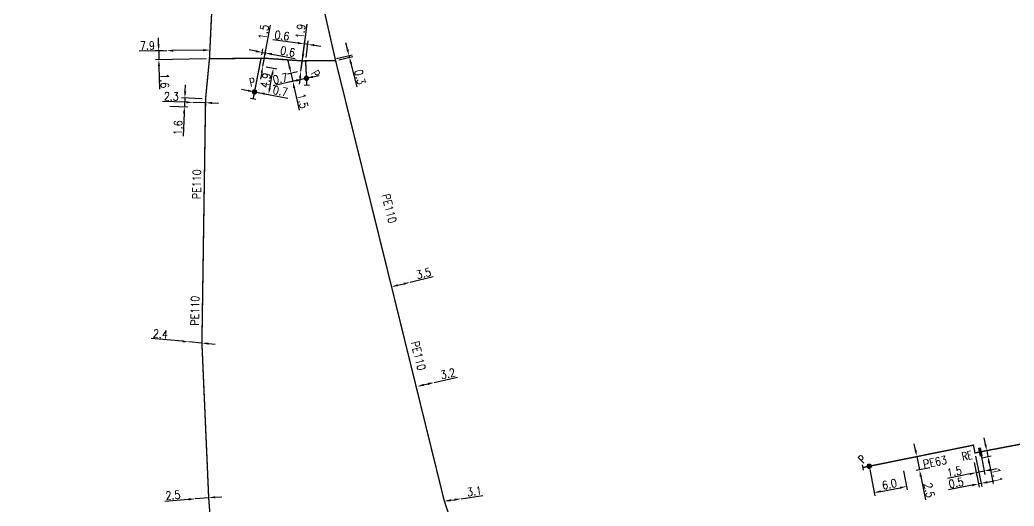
# Model space of a CAD drawing. Header units: millimetres. Extents: x 146997 to 147991, y 130998 to 131775.
# Drawn here: x 146999.9 to 147182.1, y 131200.7 to 131289.7 of the extents above; entities that cross this region are included whole.
import ezdxf
from ezdxf.enums import TextEntityAlignment as Align

# ---------------------------------------------------------------- set-up
doc = ezdxf.new("R2010")
doc.units = ezdxf.units.MM
doc.header["$PDMODE"] = 34
doc.linetypes.add('L_100_PE', pattern=[14, 10, -1.5, 1, -1.5])
doc.layers.get('0').update_dxf_attribs({"linetype": 'CONTINUOUS'})
doc.layers.get('Defpoints').update_dxf_attribs({"linetype": 'CONTINUOUS'})
for name, color, linetype in [('L_140', 3, 'CONTINUOUS'), ('L_300', 7, 'CONTINUOUS'), ('L_340', 7, 'CONTINUOUS')]:
    doc.layers.add(name, color=color, linetype=linetype)
doc.styles.add('G_ROMANS', font='ROMANS.SHX', dxfattribs={"width": 0.75})
doc.styles.get("Standard").update_dxf_attribs({"font": 'romans.shx', "width": 0.85})
doc.dimstyles.get("Standard").update_dxf_attribs({"dimtxt": 1.5, "dimasz": 1.2, "dimexe": 0.625, "dimexo": 0.625, "dimgap": 0.25, "dimtad": 1, "dimdec": 1, "dimzin": 0, "dimdsep": 46, "dimtxsty": 'Standard', "dimcen": -0.5, "dimadec": 0, "dimazin": 0, "dimtfac": 1, "dimtdec": 1, "dimtmove": 0, "dimatfit": 3, "dimfxl": 0, "dimtolj": 1, "dimtzin": 0, "dimarcsym": 0})

# ---------------------------------------------------------------- blocks, each defined once
blk = doc.blocks.new('L_340_07')
at = {"color": 0, "linetype": 'Continuous', "const_width": 0.25, "flags": 128}
blk.add_lwpolyline([(0, 0), (1.25, 0)], dxfattribs=at)
at = {"color": 0, "linetype": 'Continuous', "flags": 128}
blk.add_lwpolyline([(1.25, -0.5), (1.25, 0.5)], dxfattribs=at)
at = {"color": 0, "linetype": 'Continuous', "width": 0.75, "flags": 3}
for tag, p in [('DEF_LEG', (0.72, -3.47)), ('DEF_COUP', (0.72, -5.97)), ('DEF_TYPE', (0.72, -8.47))]:
    blk.add_attdef(tag, text='', height=1.2, dxfattribs=at).set_placement(p, align=Align.MIDDLE)
blk = doc.blocks.new('L_300_12')
at = {"color": 0, "linetype": 'Continuous', "const_width": 0.497, "flags": 128}
blk.add_lwpolyline([(-0.25, 0, 1), (0.25, 0, 1)], format="xyb", close=True, dxfattribs=at)
at = {"color": 0, "linetype": 'Continuous', "style": 'G_ROMANS', "width": 0.75}
blk.add_text('P', height=1.5, dxfattribs=at).set_placement((0, 1.85), align=Align.MIDDLE)
at = {"color": 0, "linetype": 'Continuous', "width": 0.75, "flags": 3}
for tag, p in [('DEF_LEG', (0, -5)), ('DEF_COUP', (0, -7.5)), ('DEF_TYPE', (0, -10))]:
    blk.add_attdef(tag, text='', height=1.2, dxfattribs=at).set_placement(p, align=Align.MIDDLE)
blk = doc.blocks.new('L_340_21')
at = {"linetype": 'Continuous'}
blk.add_hatch(color=0, dxfattribs=at).paths.add_polyline_path([(0.125, 0.75), (-0.125, 0.75), (-0.125, -0.75), (0.125, -0.75)])
at = {"color": 0, "linetype": 'Continuous'}
blk.add_lwpolyline([(-0.125, 0.75), (0.125, 0.75), (0.125, -0.75), (-0.125, -0.75)], close=True, dxfattribs=at)
at = {"color": 0, "linetype": 'Continuous', "width": 0.75}
for tag, height, flags, p in [('RE', 1.5, 8, (0, 3)), ('DEF_LEG', 1.2, 3, (0, -5)), ('DEF_COUP', 1.2, 3, (0, -7.5)), ('DEF_TYPE', 1.2, 3, (0, -10))]:
    blk.add_attdef(tag, text='', height=height, dxfattribs=dict(at, flags=flags)).set_placement(p, align=Align.MIDDLE)
blk = doc.blocks.new('*D276')
at = {"layer": 'Defpoints', "color": 0, "linetype": 'Continuous', "transparency": 16777216}
for p in [(147155.51, 131207.96), (147161.67, 131207.73), (147162.33, 131204.26)]:
    blk.add_point(p, dxfattribs=at)
at = {"layer": 'L_300', "color": 0, "linetype": 'Continuous', "lineweight": -2, "transparency": 16777216}
for p, q in [((147155.63, 131207.35), (147156.55, 131202.51)), ((147161.78, 131207.12), (147162.45, 131203.64)), ((147157.62, 131203.35), (147161.15, 131204.03))]:
    blk.add_line(p, q, dxfattribs=at)
at = {"layer": 'L_300', "color": 0, "linetype": 'Continuous', "transparency": 16777216}
for points in [[(147157.58, 131203.55), (147157.65, 131203.16), (147156.44, 131203.13)], [(147161.11, 131204.23), (147161.19, 131203.83), (147162.33, 131204.26)]]:
    blk.add_solid(points, dxfattribs=at)
at = {"layer": 'L_300', "color": 0, "linetype": 'Continuous', "transparency": 16777216, "insert": (147159.2, 131204.67), "char_height": 1.5, "attachment_point": 5, "rotation": 10.8303}
blk.add_mtext('\\A1;6.0', dxfattribs=at)
blk = doc.blocks.new('*D277')
at = {"layer": 'Defpoints', "color": 0, "linetype": 'Continuous', "transparency": 16777216}
for p in [(147155.51, 131207.96), (147164.72, 131207.28), (147167.24, 131207.78)]:
    blk.add_point(p, dxfattribs=at)
at = {"layer": 'L_300', "color": 0, "linetype": 'Continuous', "lineweight": -2, "transparency": 16777216}
for p, q in [((147163.99, 131210.9), (147163.75, 131212.08)), ((147156.12, 131208.09), (147164.84, 131209.85)), ((147164.23, 131209.73), (147164.72, 131207.28)), ((147166.62, 131207.66), (147164.11, 131207.15)), ((147164.96, 131206.1), (147165.83, 131201.81))]:
    blk.add_line(p, q, dxfattribs=at)
at = {"layer": 'L_300', "color": 0, "linetype": 'Continuous', "transparency": 16777216}
for points in [[(147164.19, 131210.94), (147163.8, 131210.86), (147164.23, 131209.73)], [(147165.16, 131206.14), (147164.77, 131206.06), (147164.72, 131207.28)]]:
    blk.add_solid(points, dxfattribs=at)
at = {"layer": 'L_300', "color": 0, "linetype": 'Continuous', "transparency": 16777216, "insert": (147166.49, 131203.57), "char_height": 1.5, "attachment_point": 5, "rotation": 281.4313}
blk.add_mtext('\\A1;2.5', dxfattribs=at)
blk = doc.blocks.new('*D278')
at = {"layer": 'Defpoints', "color": 0, "linetype": 'Continuous', "transparency": 16777216}
for p in [(147174.88, 131210.39), (147174.6, 131209.26), (147175.52, 131204.72)]:
    blk.add_point(p, dxfattribs=at)
at = {"layer": 'L_140', "color": 0, "linetype": 'Continuous', "lineweight": -2, "transparency": 16777216}
for p, q in [((147174.73, 131208.65), (147175.65, 131204.1)), ((147175.01, 131209.78), (147176.14, 131204.2)), ((147176.01, 131204.82), (147175.52, 131204.72)), ((147177.19, 131205.05), (147178.36, 131205.29)), ((147174.35, 131204.48), (147170.06, 131203.61))]:
    blk.add_line(p, q, dxfattribs=at)
at = {"layer": 'L_140', "color": 0, "linetype": 'Continuous', "transparency": 16777216}
for points in [[(147174.31, 131204.67), (147174.39, 131204.28), (147175.52, 131204.72)], [(147177.15, 131205.25), (147177.23, 131204.86), (147176.01, 131204.82)]]:
    blk.add_solid(points, dxfattribs=at)
at = {"layer": 'L_140', "color": 0, "linetype": 'Continuous', "transparency": 16777216, "insert": (147171.42, 131204.91), "char_height": 1.5, "attachment_point": 5, "rotation": 11.4313}
blk.add_mtext('\\A1;0.5', dxfattribs=at)
blk = doc.blocks.new('*D279')
at = {"layer": 'Defpoints', "color": 0, "linetype": 'Continuous', "transparency": 16777216}
for p in [(147175.87, 131210.58), (147174.6, 131209.26), (147175.11, 131206.78)]:
    blk.add_point(p, dxfattribs=at)
at = {"layer": 'L_340', "color": 0, "linetype": 'Continuous', "lineweight": -2, "transparency": 16777216}
for p, q in [((147174.73, 131208.65), (147175.23, 131206.16)), ((147175.99, 131209.96), (147176.7, 131206.46)), ((147173.93, 131206.54), (147169.82, 131205.71)), ((147176.58, 131207.07), (147175.11, 131206.78)), ((147177.75, 131207.31), (147178.93, 131207.55))]:
    blk.add_line(p, q, dxfattribs=at)
at = {"layer": 'L_340', "color": 0, "linetype": 'Continuous', "transparency": 16777216}
for points in [[(147173.89, 131206.73), (147173.97, 131206.34), (147175.11, 131206.78)], [(147177.71, 131207.51), (147177.79, 131207.11), (147176.58, 131207.07)]]:
    blk.add_solid(points, dxfattribs=at)
at = {"layer": 'L_340', "color": 0, "linetype": 'Continuous', "transparency": 16777216, "insert": (147171.09, 131206.98), "char_height": 1.5, "attachment_point": 5, "rotation": 11.4313}
blk.add_mtext('\\A1;1.5', dxfattribs=at)
blk = doc.blocks.new('*D280')
at = {"layer": 'Defpoints', "color": 0, "linetype": 'Continuous', "transparency": 16777216}
for p in [(147177.03, 131210.82), (147175.59, 131209.41), (147177.25, 131209.74)]:
    blk.add_point(p, dxfattribs=at)
at = {"layer": 'L_140', "color": 0, "linetype": 'Continuous', "lineweight": -2, "transparency": 16777216}
for p, q in [((147176.79, 131211.99), (147176.55, 131213.17)), ((147177.03, 131210.82), (147177.25, 131209.74)), ((147177.64, 131210.94), (147177.64, 131210.94)), ((147176.21, 131209.53), (147177.86, 131209.86)), ((147177.49, 131208.56), (147178.24, 131204.81))]:
    blk.add_line(p, q, dxfattribs=at)
at = {"layer": 'L_140', "color": 0, "linetype": 'Continuous', "transparency": 16777216}
for points in [[(147176.99, 131212.03), (147176.6, 131211.95), (147177.03, 131210.82)], [(147177.68, 131208.6), (147177.29, 131208.52), (147177.25, 131209.74)]]:
    blk.add_solid(points, dxfattribs=at)
at = {"layer": 'L_140', "color": 0, "linetype": 'Continuous', "transparency": 16777216, "insert": (147178.96, 131206.3), "char_height": 1.5, "attachment_point": 5, "rotation": 281.4313}
blk.add_mtext('\\A1;1.1', dxfattribs=at)
blk = doc.blocks.new('*D467')
at = {"layer": 'Defpoints', "color": 0, "linetype": 'Continuous', "transparency": 16777216}
for p in [(147031.58, 131274.6), (147031.58, 131274.6), (147033.9, 131275.23)]:
    blk.add_point(p, dxfattribs=at)
at = {"layer": 'L_140', "color": 0, "linetype": 'Continuous', "lineweight": -2, "transparency": 16777216}
for p, q in [((147030.38, 131274.63), (147026.01, 131274.76)), ((147033.88, 131274.54), (147031.58, 131274.6)), ((147031.6, 131275.22), (147031.6, 131275.22)), ((147033.88, 131274.6), (147033.86, 131273.91)), ((147035.08, 131274.5), (147036.28, 131274.47))]:
    blk.add_line(p, q, dxfattribs=at)
at = {"layer": 'L_140', "color": 0, "linetype": 'Continuous', "transparency": 16777216}
for points in [[(147030.39, 131274.83), (147030.38, 131274.43), (147031.58, 131274.6)], [(147035.09, 131274.7), (147035.08, 131274.3), (147033.88, 131274.54)]]:
    blk.add_solid(points, dxfattribs=at)
at = {"layer": 'L_140', "color": 0, "linetype": 'Continuous', "transparency": 16777216, "insert": (147027.63, 131275.71), "char_height": 1.5, "attachment_point": 5, "rotation": 358.394}
blk.add_mtext('\\A1;2.3', dxfattribs=at)
blk = doc.blocks.new('*D468')
at = {"layer": 'Defpoints', "color": 0, "linetype": 'Continuous', "transparency": 16777216}
for p in [(147030.84, 131230.74), (147030.84, 131230.74), (147033.23, 131230.53)]:
    blk.add_point(p, dxfattribs=at)
at = {"layer": 'L_140', "color": 0, "linetype": 'Continuous', "lineweight": -2, "transparency": 16777216}
for p, q in [((147029.65, 131230.84), (147023.93, 131231.34)), ((147033.23, 131230.53), (147030.84, 131230.74)), ((147034.43, 131230.42), (147035.63, 131230.32))]:
    blk.add_line(p, q, dxfattribs=at)
at = {"layer": 'L_140', "color": 0, "linetype": 'Continuous', "transparency": 16777216}
for points in [[(147029.67, 131231.04), (147029.63, 131230.64), (147030.84, 131230.74)], [(147034.45, 131230.62), (147034.41, 131230.23), (147033.23, 131230.53)]]:
    blk.add_solid(points, dxfattribs=at)
at = {"layer": 'L_140', "color": 0, "linetype": 'Continuous', "transparency": 16777216, "insert": (147025.63, 131232.19), "char_height": 1.5, "attachment_point": 5, "rotation": 355.0306}
blk.add_mtext('\\A1;2.4', dxfattribs=at)
blk = doc.blocks.new('*D469')
at = {"layer": 'Defpoints', "color": 0, "linetype": 'Continuous', "transparency": 16777216}
for p in [(147031.98, 131201.98), (147031.98, 131201.98), (147034.47, 131202.19)]:
    blk.add_point(p, dxfattribs=at)
at = {"layer": 'L_140', "color": 0, "linetype": 'Continuous', "lineweight": -2, "transparency": 16777216}
for p, q in [((147030.78, 131201.89), (147026.43, 131201.53)), ((147034.47, 131202.19), (147031.98, 131201.98)), ((147035.67, 131202.29), (147036.86, 131202.38))]:
    blk.add_line(p, q, dxfattribs=at)
at = {"layer": 'L_140', "color": 0, "linetype": 'Continuous', "transparency": 16777216}
for points in [[(147030.77, 131202.09), (147030.8, 131201.69), (147031.98, 131201.98)], [(147035.65, 131202.48), (147035.68, 131202.09), (147034.47, 131202.19)]]:
    blk.add_solid(points, dxfattribs=at)
at = {"layer": 'L_140', "color": 0, "linetype": 'Continuous', "transparency": 16777216, "insert": (147027.93, 131202.66), "char_height": 1.5, "attachment_point": 5, "rotation": 4.6598}
blk.add_mtext('\\A1;2.5', dxfattribs=at)
blk = doc.blocks.new('*D495')
at = {"layer": 'Defpoints', "color": 0, "linetype": 'Continuous', "transparency": 16777216}
for p in [(147077.65, 131201.56), (147080.71, 131202.01), (147080.71, 131202.01)]:
    blk.add_point(p, dxfattribs=at)
at = {"layer": 'L_140', "color": 0, "linetype": 'Continuous', "lineweight": -2, "transparency": 16777216}
for p, q in [((147078.83, 131201.73), (147079.52, 131201.83)), ((147080.71, 131202.01), (147084.68, 131202.59))]:
    blk.add_line(p, q, dxfattribs=at)
at = {"layer": 'L_140', "color": 0, "linetype": 'Continuous', "transparency": 16777216}
for points in [[(147078.8, 131201.93), (147078.86, 131201.53), (147077.65, 131201.56)], [(147079.5, 131202.03), (147079.55, 131201.64), (147080.71, 131202.01)]]:
    blk.add_solid(points, dxfattribs=at)
at = {"layer": 'L_140', "color": 0, "linetype": 'Continuous', "transparency": 16777216, "insert": (147083.14, 131203.38), "char_height": 1.5, "attachment_point": 5, "rotation": 8.3828}
blk.add_mtext('\\A1;3.1', dxfattribs=at)
blk = doc.blocks.new('*D496')
at = {"layer": 'Defpoints', "color": 0, "linetype": 'Continuous', "transparency": 16777216}
for p in [(147075.81, 131223.3), (147075.81, 131223.3), (147072.7, 131222.58)]:
    blk.add_point(p, dxfattribs=at)
at = {"layer": 'L_140', "color": 0, "linetype": 'Continuous', "lineweight": -2, "transparency": 16777216}
for p, q in [((147073.86, 131222.85), (147074.64, 131223.03)), ((147075.81, 131223.3), (147080.07, 131224.29))]:
    blk.add_line(p, q, dxfattribs=at)
at = {"layer": 'L_140', "color": 0, "linetype": 'Continuous', "transparency": 16777216}
for points in [[(147073.82, 131223.05), (147073.91, 131222.66), (147072.7, 131222.58)], [(147074.6, 131223.23), (147074.69, 131222.84), (147075.81, 131223.3)]]:
    blk.add_solid(points, dxfattribs=at)
at = {"layer": 'L_140', "color": 0, "linetype": 'Continuous', "transparency": 16777216, "insert": (147078.3, 131224.91), "char_height": 1.5, "attachment_point": 5, "rotation": 13.052}
blk.add_mtext('\\A1;3.2', dxfattribs=at)
blk = doc.blocks.new('*D497')
at = {"layer": 'Defpoints', "color": 0, "linetype": 'Continuous', "transparency": 16777216}
for p in [(147071.38, 131241.66), (147071.38, 131241.66), (147067.98, 131240.84)]:
    blk.add_point(p, dxfattribs=at)
at = {"layer": 'L_140', "color": 0, "linetype": 'Continuous', "lineweight": -2, "transparency": 16777216}
for p, q in [((147067.83, 131241.45), (147067.83, 131241.45)), ((147069.14, 131241.12), (147070.21, 131241.38)), ((147071.23, 131242.27), (147071.23, 131242.27)), ((147071.38, 131241.66), (147075.63, 131242.69))]:
    blk.add_line(p, q, dxfattribs=at)
at = {"layer": 'L_140', "color": 0, "linetype": 'Continuous', "transparency": 16777216}
for points in [[(147069.1, 131241.31), (147069.19, 131240.92), (147067.98, 131240.84)], [(147070.17, 131241.57), (147070.26, 131241.18), (147071.38, 131241.66)]]:
    blk.add_solid(points, dxfattribs=at)
at = {"layer": 'L_140', "color": 0, "linetype": 'Continuous', "transparency": 16777216, "insert": (147073.85, 131243.29), "char_height": 1.5, "attachment_point": 5, "rotation": 13.5784}
blk.add_mtext('\\A1;3.5', dxfattribs=at)
blk = doc.blocks.new('*D498')
at = {"layer": 'Defpoints', "color": 0, "linetype": 'Continuous', "transparency": 16777216}
for p in [(147025.31, 131284.04), (147026.79, 131284.07), (147034.61, 131282.6)]:
    blk.add_point(p, dxfattribs=at)
at = {"layer": 'L_140', "color": 0, "linetype": 'Continuous', "lineweight": -2, "transparency": 16777216}
for p, q in [((147025.29, 131285.24), (147025.27, 131286.44)), ((147026.16, 131284.06), (147024.69, 131284.03)), ((147025.31, 131284.04), (147025.34, 131282.44)), ((147033.98, 131282.59), (147024.72, 131282.43)), ((147025.36, 131281.24), (147025.43, 131277.05))]:
    blk.add_line(p, q, dxfattribs=at)
at = {"layer": 'L_140', "color": 0, "linetype": 'Continuous', "transparency": 16777216}
for points in [[(147025.49, 131285.25), (147025.09, 131285.24), (147025.31, 131284.04)], [(147025.56, 131281.25), (147025.16, 131281.24), (147025.34, 131282.44)]]:
    blk.add_solid(points, dxfattribs=at)
at = {"layer": 'L_140', "color": 0, "linetype": 'Continuous', "transparency": 16777216, "insert": (147026.41, 131278.57), "char_height": 1.5, "attachment_point": 5, "rotation": 270.9742}
blk.add_mtext('\\A1;1.6', dxfattribs=at)
blk = doc.blocks.new('*D499')
at = {"layer": 'Defpoints', "color": 0, "linetype": 'Continuous', "transparency": 16777216}
for p in [(147026.79, 131284.07), (147026.79, 131284.07), (147034.69, 131284.2)]:
    blk.add_point(p, dxfattribs=at)
at = {"layer": 'L_140', "color": 0, "linetype": 'Continuous', "lineweight": -2, "transparency": 16777216}
for p, q in [((147026.79, 131284.07), (147021.71, 131283.98)), ((147033.49, 131284.18), (147027.99, 131284.09))]:
    blk.add_line(p, q, dxfattribs=at)
at = {"layer": 'L_140', "color": 0, "linetype": 'Continuous', "transparency": 16777216}
for points in [[(147027.98, 131284.29), (147027.99, 131283.89), (147026.79, 131284.07)], [(147033.48, 131284.38), (147033.49, 131283.98), (147034.69, 131284.2)]]:
    blk.add_solid(points, dxfattribs=at)
at = {"layer": 'L_140', "color": 0, "linetype": 'Continuous', "transparency": 16777216, "insert": (147023.24, 131285.01), "char_height": 1.5, "attachment_point": 5, "rotation": 0.9742}
blk.add_mtext('\\A1;7.9', dxfattribs=at)
blk = doc.blocks.new('*D501')
at = {"layer": 'Defpoints', "color": 0, "linetype": 'Continuous', "transparency": 16777216}
for p in [(147044.4, 131281.23), (147044.4, 131281.23), (147044.68, 131282.7)]:
    blk.add_point(p, dxfattribs=at)
at = {"layer": 'L_140', "color": 0, "linetype": 'Continuous', "lineweight": -2, "transparency": 16777216}
for p, q in [((147044.9, 131283.88), (147045.81, 131288.78)), ((147043.79, 131281.34), (147043.79, 131281.34)), ((147044.06, 131282.82), (147044.06, 131282.82)), ((147044.4, 131281.23), (147044.68, 131282.7)), ((147044.18, 131280.05), (147043.96, 131278.87))]:
    blk.add_line(p, q, dxfattribs=at)
at = {"layer": 'L_140', "color": 0, "linetype": 'Continuous', "transparency": 16777216}
for points in [[(147044.7, 131283.92), (147045.09, 131283.85), (147044.68, 131282.7)], [(147043.99, 131280.09), (147044.38, 131280.01), (147044.4, 131281.23)]]:
    blk.add_solid(points, dxfattribs=at)
at = {"layer": 'L_140', "color": 0, "linetype": 'Continuous', "transparency": 16777216, "insert": (147044.55, 131287.5), "char_height": 1.5, "attachment_point": 5, "rotation": 79.4511}
blk.add_mtext('\\A1;1.5', dxfattribs=at)
blk = doc.blocks.new('*D502')
at = {"layer": 'Defpoints', "color": 0, "linetype": 'Continuous', "transparency": 16777216}
for p in [(147044.4, 131281.23), (147046.34, 131280.87), (147042.89, 131276.53)]:
    blk.add_point(p, dxfattribs=at)
at = {"layer": 'L_300', "color": 0, "linetype": 'Continuous', "lineweight": -2, "transparency": 16777216}
for p, q in [((147045.02, 131281.12), (147046.95, 131280.76)), ((147045.66, 131277.23), (147046.12, 131279.69)), ((147043.51, 131276.41), (147046.06, 131275.94))]:
    blk.add_line(p, q, dxfattribs=at)
at = {"layer": 'L_300', "color": 0, "linetype": 'Continuous', "transparency": 16777216}
for points in [[(147045.92, 131279.73), (147046.32, 131279.65), (147046.34, 131280.87)], [(147045.47, 131277.27), (147045.86, 131277.2), (147045.44, 131276.05)]]:
    blk.add_solid(points, dxfattribs=at)
at = {"layer": 'L_300', "color": 0, "linetype": 'Continuous', "transparency": 16777216, "insert": (147044.91, 131278.64), "char_height": 1.5, "attachment_point": 5, "rotation": 79.4511}
blk.add_mtext('\\A1;4.9', dxfattribs=at)
blk = doc.blocks.new('*D503')
at = {"layer": 'Defpoints', "color": 0, "linetype": 'Continuous', "transparency": 16777216}
for p in [(147042.87, 131276.53), (147043.51, 131276.41), (147043.51, 131276.41)]:
    blk.add_point(p, dxfattribs=at)
at = {"layer": 'L_300', "color": 0, "linetype": 'Continuous', "lineweight": -2, "transparency": 16777216}
for p, q in [((147041.69, 131276.75), (147040.51, 131276.97)), ((147042.87, 131276.53), (147043.51, 131276.41)), ((147042.98, 131277.15), (147042.98, 131277.15)), ((147043.62, 131277.03), (147043.62, 131277.03)), ((147044.69, 131276.19), (147048.98, 131275.39))]:
    blk.add_line(p, q, dxfattribs=at)
at = {"layer": 'L_300', "color": 0, "linetype": 'Continuous', "transparency": 16777216}
for points in [[(147041.72, 131276.95), (147041.65, 131276.56), (147042.87, 131276.53)], [(147044.72, 131276.39), (147044.65, 131276), (147043.51, 131276.41)]]:
    blk.add_solid(points, dxfattribs=at)
at = {"layer": 'L_300', "color": 0, "linetype": 'Continuous', "transparency": 16777216, "insert": (147047.61, 131276.67), "char_height": 1.5, "attachment_point": 5, "rotation": 349.4511}
blk.add_mtext('\\A1;0.7', dxfattribs=at)
blk = doc.blocks.new('*D504')
at = {"layer": 'Defpoints', "color": 0, "linetype": 'Continuous', "transparency": 16777216}
for p in [(147044.86, 131283.66), (147044.07, 131282.7), (147044.4, 131281.23)]:
    blk.add_point(p, dxfattribs=at)
at = {"layer": 'L_140', "color": 0, "linetype": 'Continuous', "lineweight": -2, "transparency": 16777216}
for p, q in [((147043.09, 131283.99), (147041.91, 131284.21)), ((147044.18, 131283.31), (147044.38, 131284.39)), ((147044.27, 131283.77), (147044.86, 131283.66)), ((147044.52, 131281.84), (147044.97, 131284.28)), ((147046.04, 131283.44), (147050.33, 131282.64))]:
    blk.add_line(p, q, dxfattribs=at)
at = {"layer": 'L_140', "color": 0, "linetype": 'Continuous', "transparency": 16777216}
for points in [[(147043.12, 131284.19), (147043.05, 131283.8), (147044.27, 131283.77)], [(147046.07, 131283.64), (147046, 131283.25), (147044.86, 131283.66)]]:
    blk.add_solid(points, dxfattribs=at)
at = {"layer": 'L_140', "color": 0, "linetype": 'Continuous', "transparency": 16777216, "insert": (147048.96, 131283.92), "char_height": 1.5, "attachment_point": 5, "rotation": 349.4511}
blk.add_mtext('\\A1;0.6', dxfattribs=at)
blk = doc.blocks.new('*D505')
at = {"layer": 'Defpoints', "color": 0, "linetype": 'Continuous', "transparency": 16777216}
for p in [(147051.62, 131282.21), (147051.38, 131280.33), (147051.38, 131280.33)]:
    blk.add_point(p, dxfattribs=at)
at = {"layer": 'L_140', "color": 0, "linetype": 'Continuous', "lineweight": -2, "transparency": 16777216}
for p, q in [((147051.78, 131283.4), (147052.49, 131288.95)), ((147051.38, 131280.33), (147051.62, 131282.21)), ((147051.22, 131279.14), (147051.07, 131277.95))]:
    blk.add_line(p, q, dxfattribs=at)
at = {"layer": 'L_140', "color": 0, "linetype": 'Continuous', "transparency": 16777216}
for points in [[(147051.58, 131283.43), (147051.97, 131283.38), (147051.62, 131282.21)], [(147051.03, 131279.17), (147051.42, 131279.11), (147051.38, 131280.33)]]:
    blk.add_solid(points, dxfattribs=at)
at = {"layer": 'L_140', "color": 0, "linetype": 'Continuous', "transparency": 16777216, "insert": (147051.31, 131287.63), "char_height": 1.5, "attachment_point": 5, "rotation": 82.6412}
blk.add_mtext('\\A1;1.9', dxfattribs=at)
blk = doc.blocks.new('*D506')
at = {"layer": 'Defpoints', "color": 0, "linetype": 'Continuous', "transparency": 16777216}
for p in [(147049.55, 131279.93), (147051.38, 131280.33), (147052.39, 131279.02)]:
    blk.add_point(p, dxfattribs=at)
at = {"layer": 'L_300', "color": 0, "linetype": 'Continuous', "lineweight": -2, "transparency": 16777216}
for p, q in [((147049.3, 131281.1), (147049.04, 131282.27)), ((147050.77, 131280.19), (147048.94, 131279.79)), ((147049.55, 131279.93), (147049.88, 131278.46)), ((147051.77, 131278.88), (147049.27, 131278.33)), ((147050.14, 131277.29), (147051.04, 131273.2))]:
    blk.add_line(p, q, dxfattribs=at)
at = {"layer": 'L_300', "color": 0, "linetype": 'Continuous', "transparency": 16777216}
for points in [[(147049.49, 131281.14), (147049.1, 131281.06), (147049.55, 131279.93)], [(147050.33, 131277.33), (147049.94, 131277.25), (147049.88, 131278.46)]]:
    blk.add_solid(points, dxfattribs=at)
at = {"layer": 'L_300', "color": 0, "linetype": 'Continuous', "transparency": 16777216, "insert": (147051.7, 131274.87), "char_height": 1.5, "attachment_point": 5, "rotation": 282.4596}
blk.add_mtext('\\A1;1.5', dxfattribs=at)
blk = doc.blocks.new('*D507')
at = {"layer": 'Defpoints', "color": 0, "linetype": 'Continuous', "transparency": 16777216}
for p in [(147051.7, 131278.86), (147051.7, 131278.86), (147052.39, 131279.02)]:
    blk.add_point(p, dxfattribs=at)
at = {"layer": 'L_300', "color": 0, "linetype": 'Continuous', "lineweight": -2, "transparency": 16777216}
for p, q in [((147053.56, 131279.27), (147054.73, 131279.53)), ((147050.53, 131278.61), (147046.26, 131277.66)), ((147052.39, 131279.02), (147051.7, 131278.86))]:
    blk.add_line(p, q, dxfattribs=at)
at = {"layer": 'L_300', "color": 0, "linetype": 'Continuous', "transparency": 16777216}
for points in [[(147053.51, 131279.47), (147053.6, 131279.08), (147052.39, 131279.02)], [(147050.49, 131278.8), (147050.57, 131278.41), (147051.7, 131278.86)]]:
    blk.add_solid(points, dxfattribs=at)
at = {"layer": 'L_300', "color": 0, "linetype": 'Continuous', "transparency": 16777216, "insert": (147047.59, 131278.98), "char_height": 1.5, "attachment_point": 5, "rotation": 12.4596}
blk.add_mtext('\\A1;0.7', dxfattribs=at)
blk = doc.blocks.new('*D508')
at = {"layer": 'Defpoints', "color": 0, "linetype": 'Continuous', "transparency": 16777216}
for p in [(147052.02, 131285.31), (147052.23, 131282.22), (147051.38, 131280.33)]:
    blk.add_point(p, dxfattribs=at)
at = {"layer": 'L_140', "color": 0, "linetype": 'Continuous', "lineweight": -2, "transparency": 16777216}
for p, q in [((147050.83, 131285.47), (147046.2, 131286.06)), ((147051.46, 131280.95), (147052.1, 131285.93)), ((147052.62, 131285.24), (147052.02, 131285.31)), ((147052.31, 131282.84), (147052.7, 131285.86)), ((147053.81, 131285.08), (147055, 131284.93))]:
    blk.add_line(p, q, dxfattribs=at)
at = {"layer": 'L_140', "color": 0, "linetype": 'Continuous', "transparency": 16777216}
for points in [[(147050.86, 131285.66), (147050.81, 131285.27), (147052.02, 131285.31)], [(147053.83, 131285.28), (147053.78, 131284.88), (147052.62, 131285.24)]]:
    blk.add_solid(points, dxfattribs=at)
at = {"layer": 'L_140', "color": 0, "linetype": 'Continuous', "transparency": 16777216, "insert": (147047.91, 131286.85), "char_height": 1.5, "attachment_point": 5, "rotation": 352.6412}
blk.add_mtext('\\A1;0.6', dxfattribs=at)
blk = doc.blocks.new('*D509')
at = {"layer": 'Defpoints', "color": 0, "linetype": 'Continuous', "transparency": 16777216}
for p in [(147060.26, 131282.89), (147057.28, 131282.47), (147057.72, 131282.27)]:
    blk.add_point(p, dxfattribs=at)
at = {"layer": 'L_140', "color": 0, "linetype": 'Continuous', "lineweight": -2, "transparency": 16777216}
for p, q in [((147059.9, 131284.35), (147059.61, 131285.52)), ((147057.89, 131282.62), (147060.79, 131283.34)), ((147058.32, 131282.42), (147060.86, 131283.04)), ((147060.18, 131283.19), (147060.26, 131282.89)), ((147060.54, 131281.73), (147061.59, 131277.48))]:
    blk.add_line(p, q, dxfattribs=at)
at = {"layer": 'L_140', "color": 0, "linetype": 'Continuous', "transparency": 16777216}
for points in [[(147060.09, 131284.4), (147059.7, 131284.3), (147060.18, 131283.19)], [(147060.74, 131281.78), (147060.35, 131281.68), (147060.26, 131282.89)]]:
    blk.add_solid(points, dxfattribs=at)
at = {"layer": 'L_140', "color": 0, "linetype": 'Continuous', "transparency": 16777216, "insert": (147062.18, 131279.26), "char_height": 1.5, "attachment_point": 5, "rotation": 283.8546}
blk.add_mtext('\\A1;0.3', dxfattribs=at)
blk = doc.blocks.new('*D139')
at = {"layer": 'Defpoints', "color": 0, "linetype": 'Continuous', "transparency": 16777216}
for p in [(147026.73, 131273.96), (147030.03, 131273.81), (147033.9, 131275.23)]:
    blk.add_point(p, dxfattribs=at)
at = {"layer": 'L_140', "color": 0, "linetype": 'Continuous', "lineweight": -2, "transparency": 16777216}
for p, q in [((147030.16, 131276.6), (147030.21, 131277.8)), ((147027.35, 131273.93), (147030.65, 131273.78)), ((147033.28, 131275.26), (147029.48, 131275.43)), ((147030.1, 131275.4), (147030.03, 131273.81)), ((147029.97, 131272.61), (147029.77, 131268.42))]:
    blk.add_line(p, q, dxfattribs=at)
at = {"layer": 'L_140', "color": 0, "linetype": 'Continuous', "transparency": 16777216}
for points in [[(147029.96, 131276.61), (147030.36, 131276.59), (147030.1, 131275.4)], [(147029.77, 131272.62), (147030.17, 131272.6), (147030.03, 131273.81)]]:
    blk.add_solid(points, dxfattribs=at)
at = {"layer": 'L_140', "color": 0, "linetype": 'Continuous', "transparency": 16777216, "insert": (147028.85, 131269.96), "char_height": 1.5, "attachment_point": 5, "rotation": 87.3373}
blk.add_mtext('\\A1;1.6', dxfattribs=at)

msp = doc.modelspace()

# ---------------------------------------------------------------- linework, layer by layer
at = {"layer": 'L_140', "linetype": 'L_100_PE', "const_width": 0.25, "flags": 128}
for points in [[(147173.18, 131064.98), (147171.83, 131065.37), (147161.14, 131071.09), (147159.64, 131072.39), (147153.07, 131077.08), (147149.64, 131080.91), (147147.29, 131084.39), (147147.29, 131084.39), (147146.98, 131084.86), (147135.14, 131102.67), (147121.54, 131124.13), (147112.61, 131137.92), (147100.2, 131156.85), (147094.67, 131165.86), (147092.32, 131169.69), (147083.56, 131186.26), (147079.66, 131195.67), (147077.65, 131201.56), (147067.98, 131240.84), (147057.72, 131282.27), (147053.81, 131299.43), (147048.32, 131318.87), (147041.71, 131341.08), (147036.54, 131356.71), (147036.23, 131357.65), (147034.28, 131362.97), (147026.2, 131384.05), (147019.65, 131400.61), (147000, 131451.82)], [(147007.13, 131414.23), (147022.06, 131376.66), (147026.66, 131364.85), (147031, 131349.42), (147033.14, 131338.83), (147034.96, 131324.25), (147035.84, 131308.27), (147034.69, 131284.2), (147034.61, 131282.6), (147033.9, 131275.23), (147033.23, 131230.53), (147034.47, 131202.19), (147036.25, 131178.64), (147037.1, 131166.57), (147039.2, 131140.17), (147042, 131115.44), (147044.59, 131102.55), (147045.12, 131099.91), (147046.06, 131095.12), (147048.05, 131085.57), (147051.47, 131068.57), (147053.44, 131059.06), (147057.72, 131036.28), (147060.77, 131023.65), (147062.75, 131012.94), (147063.59, 131012.56), (147064.77, 131006.64), (147064.49, 131005.47), (147065.63, 131000)], [(147057.72, 131282.27), (147052.23, 131282.22), (147051.62, 131282.21), (147044.68, 131282.7), (147044.07, 131282.7), (147034.61, 131282.6)], [(147042.87, 131276.53), (147044.07, 131282.7)], [(147052.39, 131279.02), (147052.23, 131282.22)], [(147155.51, 131207.96), (147174.6, 131211.82), (147174.88, 131210.39), (147175.87, 131210.58), (147177.03, 131210.82), (147177.03, 131210.82), (147186.56, 131212.63), (147186.56, 131212.63), (147197.99, 131214.98), (147197.99, 131214.98), (147208.44, 131217.3), (147211.8, 131218.35), (147223.64, 131220.68), (147223.64, 131220.68), (147227.6, 131221.45), (147227.42, 131222.44), (147230.46, 131223.07), (147246.46, 131226.22), (147270.08, 131231.02), (147282.67, 131231.91), (147283.58, 131231.98)]]:
    msp.add_lwpolyline(points, dxfattribs=at)

# ---------------------------------------------------------------- block references
at = {"layer": 'L_300'}
for p, rotation in [((147052.39, 131279.02), 297.2134816318672), ((147042.87, 131276.53), 12.40962892609568), ((147155.51, 131207.96), 44.93623335063063)]:
    msp.add_blockref('L_300_12', p, dxfattribs=dict(at, rotation=rotation))
at = {"layer": 'L_340'}
for p, rotation in [((147052.39, 131279.02), 272.825547539407), ((147042.87, 131276.53), 258.9951413304343), ((147155.51, 131207.96), 191.4313102981509)]:
    msp.add_blockref('L_340_07', p, dxfattribs=dict(at, rotation=rotation))
ref = msp.add_blockref('L_340_21', (147175.87, 131210.58), dxfattribs=dict(at, rotation=10.87890912852469))
ref.add_attrib('RE', 'RE', dxfattribs={"layer": '0', "color": 0, "linetype": 'Continuous', "height": 1.5, "rotation": 11.4313, "width": 0.75, "flags": 8}).set_placement((147173.44, 131209.88), align=Align.MIDDLE)

# ---------------------------------------------------------------- texts
at = {"layer": 'L_140', "linetype": 'Continuous', "width": 0.85}
for s, rotation, p in [('PE110', 89.1886, (147032.99, 131256.87)), ('PE110', 283.9094, (147066.17, 131257.65)), ('PE110', 89.1886, (147032.66, 131233.71)), ('PE110', 283.9094, (147071.5, 131230.68)), ('PE63', 11.4313, (147165.56, 131207.56))]:
    msp.add_text(s, height=1.5, rotation=rotation, dxfattribs=at).set_placement(p)

# ---------------------------------------------------------------- dimensions: what is measured, and where the dimension line sits
at = {"layer": 'L_140', "linetype": 'Continuous'}
for base, p1, p2, angle, picture, middle in [((147044.4, 131281.23), (147044.68, 131282.7), (147044.4, 131281.23), 79.4511, '*D501', (147045.54, 131287.31)), ((147051.38, 131280.33), (147051.62, 131282.21), (147051.38, 131280.33), 82.6412, '*D505', (147052.3, 131287.5)), ((147052.02, 131285.31), (147052.23, 131282.22), (147051.38, 131280.33), 352.6412, '*D508', (147047.78, 131285.86)), ((147026.79, 131284.07), (147034.69, 131284.2), (147026.79, 131284.07), 0.9742, '*D499', (147023.26, 131284.01)), ((147025.31, 131284.04), (147034.61, 131282.6), (147026.79, 131284.07), 270.9742, '*D498', (147025.41, 131278.55)), ((147044.86, 131283.66), (147044.07, 131282.7), (147044.4, 131281.23), 169.4511, '*D504', (147048.77, 131282.93)), ((147060.26, 131282.89), (147057.28, 131282.47), (147057.72, 131282.27), 103.8546, '*D509', (147061.21, 131279.02)), ((147030.03, 131273.81), (147033.9, 131275.23), (147026.73, 131273.96), 87.3373, '*D139', (147029.84, 131269.91)), ((147031.58, 131274.6), (147033.9, 131275.23), (147031.58, 131274.6), 358.394, '*D467', (147027.6, 131274.71)), ((147071.38, 131241.66), (147067.98, 131240.84), (147071.38, 131241.66), 193.5784, '*D497', (147074.09, 131242.31)), ((147030.84, 131230.74), (147033.23, 131230.53), (147030.84, 131230.74), 355.0306, '*D468', (147025.54, 131231.2)), ((147075.81, 131223.3), (147072.7, 131222.58), (147075.81, 131223.3), 193.052, '*D496', (147078.53, 131223.93)), ((147177.25, 131209.74), (147177.03, 131210.82), (147175.59, 131209.41), 101.4313, '*D280', (147177.98, 131206.1)), ((147175.52, 131204.72), (147174.88, 131210.39), (147174.6, 131209.26), 11.4313, '*D278', (147171.62, 131203.93)), ((147080.71, 131202.01), (147077.65, 131201.56), (147080.71, 131202.01), 188.3828, '*D495', (147083.29, 131202.39)), ((147031.98, 131201.98), (147034.47, 131202.19), (147031.98, 131201.98), 4.6598, '*D469', (147028.01, 131201.66))]:
    dim = msp.add_linear_dim(base=base, p1=p1, p2=p2, angle=angle, dimstyle='Standard', dxfattribs=at)
    dim.commit()
    dim.dimension.update_dxf_attribs({"geometry": picture, "text_midpoint": middle, "dimtype": 160})
at = {"layer": 'L_300', "linetype": 'Continuous'}
for base, p1, p2, angle, picture, middle in [((147046.34, 131280.87), (147042.89, 131276.53), (147044.4, 131281.23), 259.4511, '*D502', (147045.89, 131278.46)), ((147049.55, 131279.93), (147052.39, 131279.02), (147051.38, 131280.33), 282.4596, '*D506', (147050.72, 131274.66)), ((147051.7, 131278.86), (147052.39, 131279.02), (147051.7, 131278.86), 12.4596, '*D507', (147047.81, 131278)), ((147043.506, 131276.4131), (147042.867, 131276.5321), (147043.506, 131276.4131), 169.4511, '*D503', (147047.4244, 131275.6834)), ((147164.72, 131207.28), (147155.51, 131207.96), (147167.24, 131207.78), 101.4313, '*D277', (147165.51, 131203.37)), ((147162.33, 131204.26), (147155.51, 131207.96), (147161.67, 131207.73), 190.8303, '*D276', (147159.38, 131203.69))]:
    dim = msp.add_linear_dim(base=base, p1=p1, p2=p2, angle=angle, dimstyle='Standard', dxfattribs=at)
    dim.commit()
    dim.dimension.update_dxf_attribs({"geometry": picture, "text_midpoint": middle, "dimtype": 160})
at = {"layer": 'L_340', "linetype": 'Continuous'}
dim = msp.add_linear_dim(base=(147175.11, 131206.78), p1=(147175.87, 131210.58), p2=(147174.6, 131209.26), angle=11.4313, dimstyle='Standard', dxfattribs=at)
dim.commit()
dim.dimension.update_dxf_attribs({"geometry": '*D279', "text_midpoint": (147171.29, 131206), "dimtype": 160})

doc.saveas('drawing.dxf')
